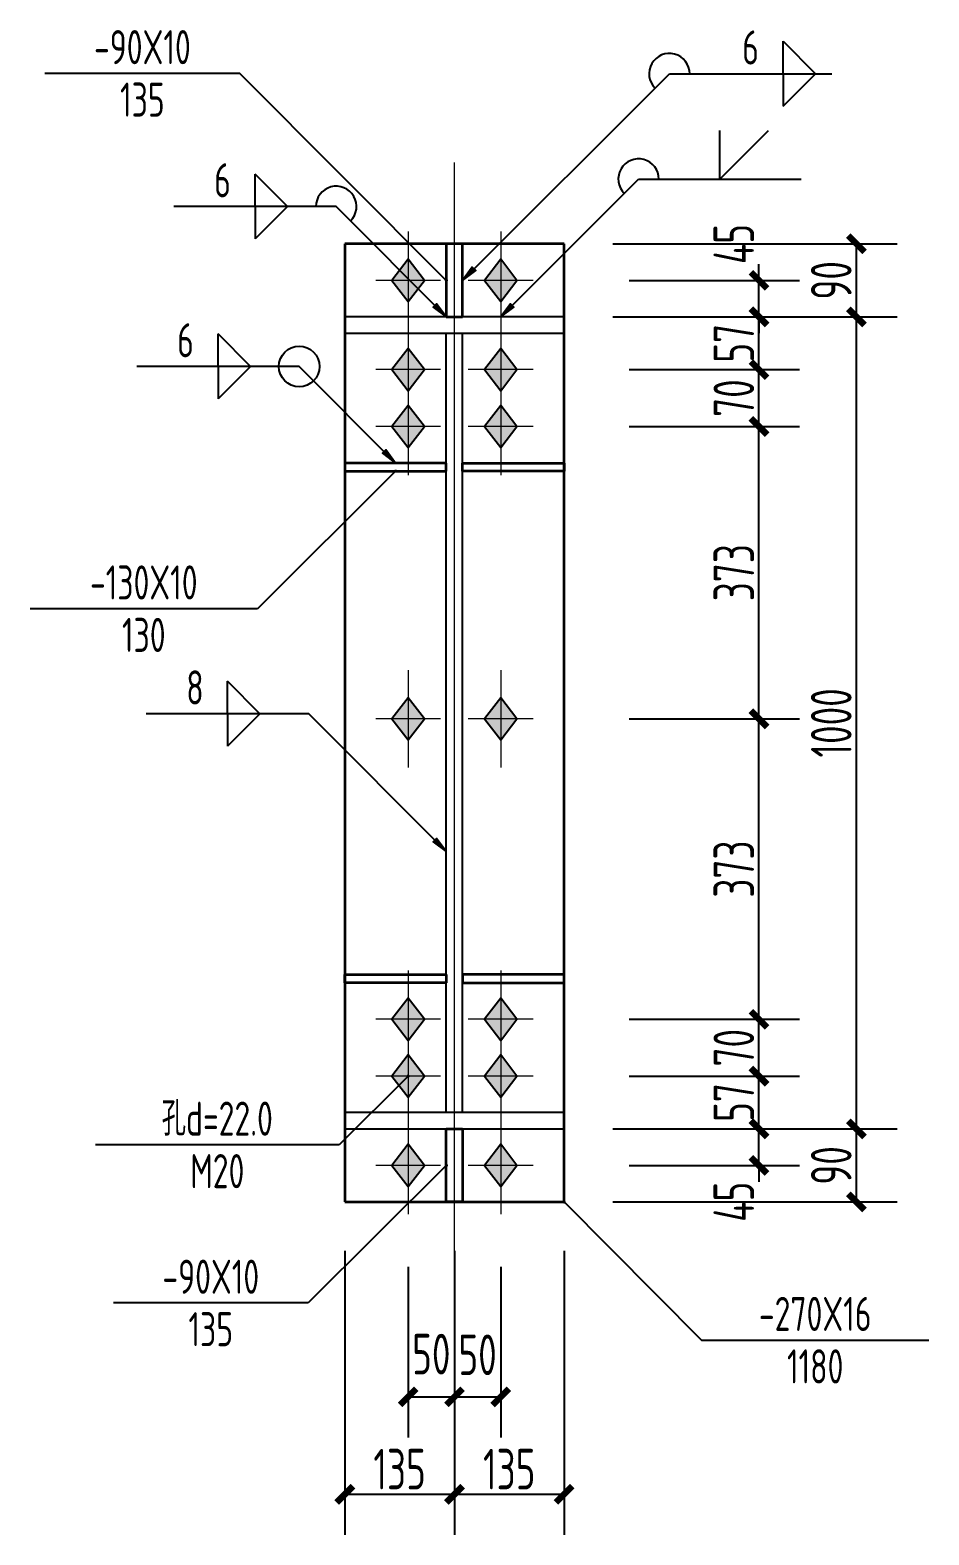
# Model space of a CAD drawing. Extents: x 69728788 to 150676229, y 15322671 to 43663798.
# Drawn here: x 75154514 to 75160048, y 19551606 to 19560872 of the extents above; entities that cross this region are included whole.
import ezdxf
from ezdxf.enums import TextEntityAlignment as Align

# ---------------------------------------------------------------- set-up
doc = ezdxf.new("R2010")
doc.units = 0
doc.header["$LTSCALE"] = 1000
doc.header["$MEASUREMENT"] = 0
doc.linetypes.add('线型6', pattern=[8.75, 5, -1.25, 1.25, -1.25])
doc.layers.get('0').update_dxf_attribs({"linetype": 'CONTINUOUS'})
doc.layers.get('DEFPOINTS').update_dxf_attribs({"linetype": 'CONTINUOUS'})
for name, color, linetype in [('10', 7, 'CONTINUOUS'), ('尺寸标注', 253, 'CONTINUOUS'), ('焊缝标注', 253, 'CONTINUOUS'), ('螺栓孔标注', 253, 'CONTINUOUS'), ('钢板标注', 253, 'CONTINUOUS')]:
    doc.layers.add(name, color=color, linetype=linetype)
doc.layers.add('20', color=2, linetype='CONTINUOUS', lineweight=35)
doc.styles.add('PkpmHz', font='Pkpmeng', dxfattribs={"width": 0.7, "bigfont": 'hztxt'})
doc.dimstyles.new('Pkpm_1.00', dxfattribs={"dimtxt": 250, "dimasz": 100, "dimexe": 250, "dimexo": 0.0625, "dimgap": 30, "dimtad": 1, "dimdec": 0, "dimrnd": 5, "dimzin": 0, "dimdsep": 46, "dimtxsty": 'PkpmHz', "dimblk1": 'ARCHTICK', "dimblk2": 'ARCHTICK', "dimsah": 1, "dimcen": 0.09, "dimadec": 0, "dimazin": 0, "dimtfac": 1, "dimtdec": 0, "dimtmove": 2, "dimatfit": 1, "dimfxl": 1, "dimtolj": 1, "dimtzin": 0, "dimarcsym": 0})

# ---------------------------------------------------------------- blocks, each defined once
blk = doc.blocks.new('_ArchTick')
at = {"color": 0, "linetype": 'ByBlock', "const_width": 0.4}
blk.add_lwpolyline([(-0.5, -0.5), (0.5, 0.5)], dxfattribs=at)
blk = doc.blocks.new('*D564')
at = {"layer": 'DEFPOINTS', "color": 0, "linetype": 'Continuous'}
for p in [(75157801.5, 19559331), (75159001.5, 19559331), (75157801.5, 19559106)]:
    blk.add_point(p, dxfattribs=at)
at = {"layer": '尺寸标注', "color": 0, "linetype": 'Continuous', "lineweight": -2}
for p, q in [((75159001.5, 19559331), (75159001.5, 19559431)), ((75158201.5, 19559331), (75159251.5, 19559331)), ((75159001.5, 19559106), (75159001.5, 19559331)), ((75158201.5, 19559106), (75159251.5, 19559106)), ((75159001.5, 19559106), (75159001.5, 19559006))]:
    blk.add_line(p, q, dxfattribs=at)
at = {"layer": '尺寸标注', "color": 0, "linetype": 'Continuous', "lineweight": -2, "xscale": 100, "yscale": 100, "zscale": 100}
for p, rotation in [((75159001.5, 19559331), 270), ((75159001.5, 19559106), 90)]:
    blk.add_blockref('_ArchTick', p, dxfattribs=dict(at, rotation=rotation))
at = {"layer": '尺寸标注', "color": 0, "linetype": 'Continuous', "insert": (75158846.3, 19559554.6), "char_height": 250, "attachment_point": 5, "rotation": 90, "style": 'PkpmHz'}
blk.add_mtext('\\A1;45', dxfattribs=at)
blk = doc.blocks.new('*D565')
at = {"layer": 'DEFPOINTS', "color": 0, "linetype": 'Continuous'}
for p in [(75157801.5, 19559106), (75159001.5, 19559106), (75157801.5, 19558781)]:
    blk.add_point(p, dxfattribs=at)
at = {"layer": '尺寸标注', "color": 0, "linetype": 'Continuous', "lineweight": -2}
for p, q in [((75158201.5, 19559106), (75159251.5, 19559106)), ((75159001.5, 19558781), (75159001.5, 19559106)), ((75158201.5, 19558781), (75159251.5, 19558781))]:
    blk.add_line(p, q, dxfattribs=at)
at = {"layer": '尺寸标注', "color": 0, "linetype": 'Continuous', "lineweight": -2, "xscale": 100, "yscale": 100, "zscale": 100}
for p, rotation in [((75159001.5, 19559106), 90), ((75159001.5, 19558781), 270)]:
    blk.add_blockref('_ArchTick', p, dxfattribs=dict(at, rotation=rotation))
at = {"layer": '尺寸标注', "color": 0, "linetype": 'Continuous', "insert": (75158846.5, 19558943.5), "char_height": 250, "attachment_point": 5, "rotation": 90, "style": 'PkpmHz'}
blk.add_mtext('\\A1;57', dxfattribs=at)
blk = doc.blocks.new('*D566')
at = {"layer": 'DEFPOINTS', "color": 0, "linetype": 'Continuous'}
for p in [(75157801.5, 19558781), (75159001.5, 19558781), (75157801.5, 19558431)]:
    blk.add_point(p, dxfattribs=at)
at = {"layer": '尺寸标注', "color": 0, "linetype": 'Continuous', "lineweight": -2}
for p, q in [((75158201.5, 19558781), (75159251.5, 19558781)), ((75159001.5, 19558431), (75159001.5, 19558781)), ((75158201.5, 19558431), (75159251.5, 19558431))]:
    blk.add_line(p, q, dxfattribs=at)
at = {"layer": '尺寸标注', "color": 0, "linetype": 'Continuous', "lineweight": -2, "xscale": 100, "yscale": 100, "zscale": 100}
for p, rotation in [((75159001.5, 19558781), 90), ((75159001.5, 19558431), 270)]:
    blk.add_blockref('_ArchTick', p, dxfattribs=dict(at, rotation=rotation))
at = {"layer": '尺寸标注', "color": 0, "linetype": 'Continuous', "insert": (75158846.5, 19558606), "char_height": 250, "attachment_point": 5, "rotation": 90, "style": 'PkpmHz'}
blk.add_mtext('\\A1;70', dxfattribs=at)
blk = doc.blocks.new('*D567')
at = {"layer": 'DEFPOINTS', "color": 0, "linetype": 'Continuous'}
for p in [(75157801.5, 19554106), (75159001.5, 19554106), (75157801.5, 19553881)]:
    blk.add_point(p, dxfattribs=at)
at = {"layer": '尺寸标注', "color": 0, "linetype": 'Continuous', "lineweight": -2}
for p, q in [((75159001.5, 19554106), (75159001.5, 19554206)), ((75158201.5, 19554106), (75159251.5, 19554106)), ((75159001.5, 19553881), (75159001.5, 19554106)), ((75158201.5, 19553881), (75159251.5, 19553881)), ((75159001.5, 19553881), (75159001.5, 19553781))]:
    blk.add_line(p, q, dxfattribs=at)
at = {"layer": '尺寸标注', "color": 0, "linetype": 'Continuous', "lineweight": -2, "xscale": 100, "yscale": 100, "zscale": 100}
for p, rotation in [((75159001.5, 19554106), 270), ((75159001.5, 19553881), 90)]:
    blk.add_blockref('_ArchTick', p, dxfattribs=dict(at, rotation=rotation))
at = {"layer": '尺寸标注', "color": 0, "linetype": 'Continuous', "insert": (75158846.3, 19553657.3), "char_height": 250, "attachment_point": 5, "rotation": 90, "style": 'PkpmHz'}
blk.add_mtext('\\A1;45', dxfattribs=at)
blk = doc.blocks.new('*D568')
at = {"layer": 'DEFPOINTS', "color": 0, "linetype": 'Continuous'}
for p in [(75157801.5, 19554431), (75159001.5, 19554431), (75157801.5, 19554106)]:
    blk.add_point(p, dxfattribs=at)
at = {"layer": '尺寸标注', "color": 0, "linetype": 'Continuous', "lineweight": -2}
for p, q in [((75158201.5, 19554431), (75159251.5, 19554431)), ((75159001.5, 19554106), (75159001.5, 19554431)), ((75158201.5, 19554106), (75159251.5, 19554106))]:
    blk.add_line(p, q, dxfattribs=at)
at = {"layer": '尺寸标注', "color": 0, "linetype": 'Continuous', "lineweight": -2, "xscale": 100, "yscale": 100, "zscale": 100}
for p, rotation in [((75159001.5, 19554431), 90), ((75159001.5, 19554106), 270)]:
    blk.add_blockref('_ArchTick', p, dxfattribs=dict(at, rotation=rotation))
at = {"layer": '尺寸标注', "color": 0, "linetype": 'Continuous', "insert": (75158846.5, 19554268.5), "char_height": 250, "attachment_point": 5, "rotation": 90, "style": 'PkpmHz'}
blk.add_mtext('\\A1;57', dxfattribs=at)
blk = doc.blocks.new('*D569')
at = {"layer": 'DEFPOINTS', "color": 0, "linetype": 'Continuous'}
for p in [(75157801.5, 19554781), (75159001.5, 19554781), (75157801.5, 19554431)]:
    blk.add_point(p, dxfattribs=at)
at = {"layer": '尺寸标注', "color": 0, "linetype": 'Continuous', "lineweight": -2}
for p, q in [((75158201.5, 19554781), (75159251.5, 19554781)), ((75159001.5, 19554431), (75159001.5, 19554781)), ((75158201.5, 19554431), (75159251.5, 19554431))]:
    blk.add_line(p, q, dxfattribs=at)
at = {"layer": '尺寸标注', "color": 0, "linetype": 'Continuous', "lineweight": -2, "xscale": 100, "yscale": 100, "zscale": 100}
for p, rotation in [((75159001.5, 19554781), 90), ((75159001.5, 19554431), 270)]:
    blk.add_blockref('_ArchTick', p, dxfattribs=dict(at, rotation=rotation))
at = {"layer": '尺寸标注', "color": 0, "linetype": 'Continuous', "insert": (75158846.5, 19554606), "char_height": 250, "attachment_point": 5, "rotation": 90, "style": 'PkpmHz'}
blk.add_mtext('\\A1;70', dxfattribs=at)
blk = doc.blocks.new('*D570')
at = {"layer": 'DEFPOINTS', "color": 0, "linetype": 'Continuous'}
for p in [(75157801.5, 19558431), (75159001.5, 19558431), (75157801.5, 19556631)]:
    blk.add_point(p, dxfattribs=at)
at = {"layer": '尺寸标注', "color": 0, "linetype": 'Continuous', "lineweight": -2}
for p, q in [((75158201.5, 19558431), (75159251.5, 19558431)), ((75159001.5, 19556631), (75159001.5, 19558431)), ((75158201.5, 19556631), (75159251.5, 19556631))]:
    blk.add_line(p, q, dxfattribs=at)
at = {"layer": '尺寸标注', "color": 0, "linetype": 'Continuous', "lineweight": -2, "xscale": 100, "yscale": 100, "zscale": 100}
for p, rotation in [((75159001.5, 19558431), 90), ((75159001.5, 19556631), 270)]:
    blk.add_blockref('_ArchTick', p, dxfattribs=dict(at, rotation=rotation))
at = {"layer": '尺寸标注', "color": 0, "linetype": 'Continuous', "insert": (75158846.5, 19557531), "char_height": 250, "attachment_point": 5, "rotation": 90, "style": 'PkpmHz'}
blk.add_mtext('\\A1;373', dxfattribs=at)
blk = doc.blocks.new('*D571')
at = {"layer": 'DEFPOINTS', "color": 0, "linetype": 'Continuous'}
for p in [(75157801.5, 19556631), (75159001.5, 19556631), (75157801.5, 19554781)]:
    blk.add_point(p, dxfattribs=at)
at = {"layer": '尺寸标注', "color": 0, "linetype": 'Continuous', "lineweight": -2}
for p, q in [((75158201.5, 19556631), (75159251.5, 19556631)), ((75159001.5, 19554781), (75159001.5, 19556631)), ((75158201.5, 19554781), (75159251.5, 19554781))]:
    blk.add_line(p, q, dxfattribs=at)
at = {"layer": '尺寸标注', "color": 0, "linetype": 'Continuous', "lineweight": -2, "xscale": 100, "yscale": 100, "zscale": 100}
for p, rotation in [((75159001.5, 19556631), 90), ((75159001.5, 19554781), 270)]:
    blk.add_blockref('_ArchTick', p, dxfattribs=dict(at, rotation=rotation))
at = {"layer": '尺寸标注', "color": 0, "linetype": 'Continuous', "insert": (75158846.5, 19555706), "char_height": 250, "attachment_point": 5, "rotation": 90, "style": 'PkpmHz'}
blk.add_mtext('\\A1;373', dxfattribs=at)
blk = doc.blocks.new('*D572')
at = {"layer": 'DEFPOINTS', "color": 0, "linetype": 'Continuous'}
for p in [(75156841.5, 19553656), (75157126.5, 19553656), (75157126.5, 19552456)]:
    blk.add_point(p, dxfattribs=at)
at = {"layer": '尺寸标注', "color": 0, "linetype": 'Continuous', "lineweight": -2}
for p, q in [((75156841.5, 19553256), (75156841.5, 19552206)), ((75157126.5, 19553256), (75157126.5, 19552206)), ((75156841.5, 19552456), (75157126.5, 19552456))]:
    blk.add_line(p, q, dxfattribs=at)
at = {"layer": '尺寸标注', "color": 0, "linetype": 'Continuous', "lineweight": -2, "xscale": 100, "yscale": 100, "zscale": 100, "rotation": 180}
blk.add_blockref('_ArchTick', (75156841.5, 19552456), dxfattribs=at)
at = {"layer": '尺寸标注', "color": 0, "linetype": 'Continuous', "lineweight": -2, "xscale": 100, "yscale": 100, "zscale": 100}
blk.add_blockref('_ArchTick', (75157126.5, 19552456), dxfattribs=at)
at = {"layer": '尺寸标注', "color": 0, "linetype": 'Continuous', "insert": (75156984, 19552719.2), "char_height": 250, "attachment_point": 5, "style": 'PkpmHz'}
blk.add_mtext('\\A1;50', dxfattribs=at)
blk = doc.blocks.new('*D573')
at = {"layer": 'DEFPOINTS', "color": 0, "linetype": 'Continuous'}
for p in [(75157126.5, 19553656), (75157411.5, 19553656), (75157411.5, 19552456)]:
    blk.add_point(p, dxfattribs=at)
at = {"layer": '尺寸标注', "color": 0, "linetype": 'Continuous', "lineweight": -2}
for p, q in [((75157126.5, 19553256), (75157126.5, 19552206)), ((75157411.5, 19553256), (75157411.5, 19552206)), ((75157126.5, 19552456), (75157411.5, 19552456))]:
    blk.add_line(p, q, dxfattribs=at)
at = {"layer": '尺寸标注', "color": 0, "linetype": 'Continuous', "lineweight": -2, "xscale": 100, "yscale": 100, "zscale": 100, "rotation": 180}
blk.add_blockref('_ArchTick', (75157126.5, 19552456), dxfattribs=at)
at = {"layer": '尺寸标注', "color": 0, "linetype": 'Continuous', "lineweight": -2, "xscale": 100, "yscale": 100, "zscale": 100}
blk.add_blockref('_ArchTick', (75157411.5, 19552456), dxfattribs=at)
at = {"layer": '尺寸标注', "color": 0, "linetype": 'Continuous', "insert": (75157269, 19552714.9), "char_height": 250, "attachment_point": 5, "style": 'PkpmHz'}
blk.add_mtext('\\A1;50', dxfattribs=at)
blk = doc.blocks.new('*D574')
at = {"layer": 'DEFPOINTS', "color": 0, "linetype": 'Continuous'}
for p in [(75156451.5, 19553656), (75157126.5, 19553656), (75157126.5, 19551856)]:
    blk.add_point(p, dxfattribs=at)
at = {"layer": '尺寸标注', "color": 0, "linetype": 'Continuous', "lineweight": -2}
for p, q in [((75156451.5, 19553356), (75156451.5, 19551606)), ((75157126.5, 19553356), (75157126.5, 19551606)), ((75156451.5, 19551856), (75157126.5, 19551856))]:
    blk.add_line(p, q, dxfattribs=at)
at = {"layer": '尺寸标注', "color": 0, "linetype": 'Continuous', "lineweight": -2, "xscale": 100, "yscale": 100, "zscale": 100, "rotation": 180}
blk.add_blockref('_ArchTick', (75156451.5, 19551856), dxfattribs=at)
at = {"layer": '尺寸标注', "color": 0, "linetype": 'Continuous', "lineweight": -2, "xscale": 100, "yscale": 100, "zscale": 100}
blk.add_blockref('_ArchTick', (75157126.5, 19551856), dxfattribs=at)
at = {"layer": '尺寸标注', "color": 0, "linetype": 'Continuous', "insert": (75156789, 19552011), "char_height": 250, "attachment_point": 5, "style": 'PkpmHz'}
blk.add_mtext('\\A1;135', dxfattribs=at)
blk = doc.blocks.new('*D575')
at = {"layer": 'DEFPOINTS', "color": 0, "linetype": 'Continuous'}
for p in [(75157126.5, 19553656), (75157801.5, 19553656), (75157801.5, 19551856)]:
    blk.add_point(p, dxfattribs=at)
at = {"layer": '尺寸标注', "color": 0, "linetype": 'Continuous', "lineweight": -2}
for p, q in [((75157126.5, 19553356), (75157126.5, 19551606)), ((75157801.5, 19553356), (75157801.5, 19551606)), ((75157126.5, 19551856), (75157801.5, 19551856))]:
    blk.add_line(p, q, dxfattribs=at)
at = {"layer": '尺寸标注', "color": 0, "linetype": 'Continuous', "lineweight": -2, "xscale": 100, "yscale": 100, "zscale": 100, "rotation": 180}
blk.add_blockref('_ArchTick', (75157126.5, 19551856), dxfattribs=at)
at = {"layer": '尺寸标注', "color": 0, "linetype": 'Continuous', "lineweight": -2, "xscale": 100, "yscale": 100, "zscale": 100}
blk.add_blockref('_ArchTick', (75157801.5, 19551856), dxfattribs=at)
at = {"layer": '尺寸标注', "color": 0, "linetype": 'Continuous', "insert": (75157464, 19552011), "char_height": 250, "attachment_point": 5, "style": 'PkpmHz'}
blk.add_mtext('\\A1;135', dxfattribs=at)
blk = doc.blocks.new('*D576')
at = {"layer": 'DEFPOINTS', "color": 0, "linetype": 'Continuous'}
for p in [(75157801.5, 19554106), (75159601.5, 19554106), (75157801.5, 19553656)]:
    blk.add_point(p, dxfattribs=at)
at = {"layer": '尺寸标注', "color": 0, "linetype": 'Continuous', "lineweight": -2}
for p, q in [((75158101.5, 19554106), (75159851.5, 19554106)), ((75159601.5, 19553656), (75159601.5, 19554106)), ((75158101.5, 19553656), (75159851.5, 19553656))]:
    blk.add_line(p, q, dxfattribs=at)
at = {"layer": '尺寸标注', "color": 0, "linetype": 'Continuous', "lineweight": -2, "xscale": 100, "yscale": 100, "zscale": 100}
for p, rotation in [((75159601.5, 19554106), 90), ((75159601.5, 19553656), 270)]:
    blk.add_blockref('_ArchTick', p, dxfattribs=dict(at, rotation=rotation))
at = {"layer": '尺寸标注', "color": 0, "linetype": 'Continuous', "insert": (75159446.5, 19553881), "char_height": 250, "attachment_point": 5, "rotation": 90, "style": 'PkpmHz'}
blk.add_mtext('\\A1;90', dxfattribs=at)
blk = doc.blocks.new('*D577')
at = {"layer": 'DEFPOINTS', "color": 0, "linetype": 'Continuous'}
for p in [(75157801.5, 19559106), (75159601.5, 19559106), (75157801.5, 19554106)]:
    blk.add_point(p, dxfattribs=at)
at = {"layer": '尺寸标注', "color": 0, "linetype": 'Continuous', "lineweight": -2}
for p, q in [((75158101.5, 19559106), (75159851.5, 19559106)), ((75159601.5, 19554106), (75159601.5, 19559106)), ((75158101.5, 19554106), (75159851.5, 19554106))]:
    blk.add_line(p, q, dxfattribs=at)
at = {"layer": '尺寸标注', "color": 0, "linetype": 'Continuous', "lineweight": -2, "xscale": 100, "yscale": 100, "zscale": 100}
for p, rotation in [((75159601.5, 19559106), 90), ((75159601.5, 19554106), 270)]:
    blk.add_blockref('_ArchTick', p, dxfattribs=dict(at, rotation=rotation))
at = {"layer": '尺寸标注', "color": 0, "linetype": 'Continuous', "insert": (75159446.5, 19556606), "char_height": 250, "attachment_point": 5, "rotation": 90, "style": 'PkpmHz'}
blk.add_mtext('\\A1;1000', dxfattribs=at)
blk = doc.blocks.new('*D578')
at = {"layer": 'DEFPOINTS', "color": 0, "linetype": 'Continuous'}
for p in [(75157801.5, 19559556), (75159601.5, 19559556), (75157801.5, 19559106)]:
    blk.add_point(p, dxfattribs=at)
at = {"layer": '尺寸标注', "color": 0, "linetype": 'Continuous', "lineweight": -2}
for p, q in [((75158101.5, 19559556), (75159851.5, 19559556)), ((75159601.5, 19559106), (75159601.5, 19559556)), ((75158101.5, 19559106), (75159851.5, 19559106))]:
    blk.add_line(p, q, dxfattribs=at)
at = {"layer": '尺寸标注', "color": 0, "linetype": 'Continuous', "lineweight": -2, "xscale": 100, "yscale": 100, "zscale": 100}
for p, rotation in [((75159601.5, 19559556), 90), ((75159601.5, 19559106), 270)]:
    blk.add_blockref('_ArchTick', p, dxfattribs=dict(at, rotation=rotation))
at = {"layer": '尺寸标注', "color": 0, "linetype": 'Continuous', "insert": (75159446.5, 19559331), "char_height": 250, "attachment_point": 5, "rotation": 90, "style": 'PkpmHz'}
blk.add_mtext('\\A1;90', dxfattribs=at)

msp = doc.modelspace()

# ---------------------------------------------------------------- hatches: boundary and pattern name
at = {"layer": '10'}
for points in [[(75156841.5, 19559461), (75156741.5, 19559331), (75156841.5, 19559201), (75156941.5, 19559331)], [(75157411.5, 19559461), (75157311.5, 19559331), (75157411.5, 19559201), (75157511.5, 19559331)], [(75156841.5, 19558911), (75156741.5, 19558781), (75156841.5, 19558651), (75156941.5, 19558781)], [(75157411.5, 19558911), (75157311.5, 19558781), (75157411.5, 19558651), (75157511.5, 19558781)], [(75156841.5, 19558561), (75156741.5, 19558431), (75156841.5, 19558301), (75156941.5, 19558431)], [(75157411.5, 19558561), (75157311.5, 19558431), (75157411.5, 19558301), (75157511.5, 19558431)], [(75156841.5, 19556761), (75156741.5, 19556631), (75156841.5, 19556501), (75156941.5, 19556631)], [(75157411.5, 19556761), (75157311.5, 19556631), (75157411.5, 19556501), (75157511.5, 19556631)], [(75156841.5, 19554911), (75156741.5, 19554781), (75156841.5, 19554651), (75156941.5, 19554781)], [(75157411.5, 19554911), (75157311.5, 19554781), (75157411.5, 19554651), (75157511.5, 19554781)], [(75156841.5, 19554561), (75156741.5, 19554431), (75156841.5, 19554301), (75156941.5, 19554431)], [(75157411.5, 19554561), (75157311.5, 19554431), (75157411.5, 19554301), (75157511.5, 19554431)], [(75156841.5, 19554011), (75156741.5, 19553881), (75156841.5, 19553751), (75156941.5, 19553881)], [(75157411.5, 19554011), (75157311.5, 19553881), (75157411.5, 19553751), (75157511.5, 19553881)]]:
    msp.add_hatch(color=1, dxfattribs=at).paths.add_polyline_path(points)
at = {"layer": '焊缝标注'}
for points in [[(75157176.5, 19559331), (75157257.8, 19559391), (75157236.6, 19559412.3)], [(75157076.5, 19559106), (75157016.5, 19559187.3), (75156995.3, 19559166.2)], [(75157411.5, 19559106), (75157492.8, 19559166), (75157471.6, 19559187.3)], [(75156764, 19558206), (75156704, 19558287.3), (75156682.8, 19558266.2)], [(75157076.5, 19555813.1), (75157016.5, 19555894.5), (75156995.3, 19555873.3)]]:
    msp.add_hatch(color=256, dxfattribs=at).paths.add_polyline_path(points)

# ---------------------------------------------------------------- linework, layer by layer
at = {"layer": '10', "linetype": '线型6', "lineweight": 18, "ltscale": 100}
msp.add_line((75157126.5, 19553156), (75157126.5, 19560056), dxfattribs=at)
at = {"layer": '10', "color": 9, "lineweight": 18, "ltscale": 100}
for p, q in [((75156841.5, 19559631), (75156841.5, 19559031)), ((75157411.5, 19559631), (75157411.5, 19559031)), ((75157041.5, 19559331), (75156641.5, 19559331)), ((75157611.5, 19559331), (75157211.5, 19559331)), ((75156841.5, 19559081), (75156841.5, 19558481)), ((75157411.5, 19559081), (75157411.5, 19558481)), ((75157041.5, 19558781), (75156641.5, 19558781)), ((75156841.5, 19558731), (75156841.5, 19558131)), ((75157611.5, 19558781), (75157211.5, 19558781)), ((75157411.5, 19558731), (75157411.5, 19558131)), ((75157041.5, 19558431), (75156641.5, 19558431)), ((75157611.5, 19558431), (75157211.5, 19558431)), ((75156841.5, 19556931), (75156841.5, 19556331)), ((75157411.5, 19556931), (75157411.5, 19556331)), ((75157041.5, 19556631), (75156641.5, 19556631)), ((75157611.5, 19556631), (75157211.5, 19556631)), ((75156841.5, 19555081), (75156841.5, 19554481)), ((75157411.5, 19555081), (75157411.5, 19554481)), ((75157041.5, 19554781), (75156641.5, 19554781)), ((75156841.5, 19554731), (75156841.5, 19554131)), ((75157611.5, 19554781), (75157211.5, 19554781)), ((75157411.5, 19554731), (75157411.5, 19554131)), ((75157041.5, 19554431), (75156641.5, 19554431)), ((75157611.5, 19554431), (75157211.5, 19554431)), ((75156841.5, 19554181), (75156841.5, 19553581)), ((75157411.5, 19554181), (75157411.5, 19553581)), ((75157041.5, 19553881), (75156641.5, 19553881)), ((75157611.5, 19553881), (75157211.5, 19553881))]:
    msp.add_line(p, q, dxfattribs=at)
at = {"layer": '10', "color": 3, "ltscale": 100}
for p, q in [((75157801.5, 19559106), (75156451.5, 19559106)), ((75156451.5, 19559106), (75156451.5, 19559006)), ((75157801.5, 19559006), (75157801.5, 19559106)), ((75156451.5, 19559006), (75157801.5, 19559006)), ((75157076.5, 19554206), (75157076.5, 19559006)), ((75157176.5, 19554206), (75157176.5, 19559006)), ((75157801.5, 19554206), (75156451.5, 19554206)), ((75156451.5, 19554206), (75156451.5, 19554106)), ((75157801.5, 19554106), (75157801.5, 19554206)), ((75156451.5, 19554106), (75157801.5, 19554106))]:
    msp.add_line(p, q, dxfattribs=at)
at = {"layer": '10', "color": 1, "linetype": 'Continuous'}
for points in [[(75156841.5, 19559461), (75156741.5, 19559331), (75156841.5, 19559201), (75156941.5, 19559331)], [(75157411.5, 19559461), (75157311.5, 19559331), (75157411.5, 19559201), (75157511.5, 19559331)], [(75156841.5, 19558911), (75156741.5, 19558781), (75156841.5, 19558651), (75156941.5, 19558781)], [(75157411.5, 19558911), (75157311.5, 19558781), (75157411.5, 19558651), (75157511.5, 19558781)], [(75156841.5, 19558561), (75156741.5, 19558431), (75156841.5, 19558301), (75156941.5, 19558431)], [(75157411.5, 19558561), (75157311.5, 19558431), (75157411.5, 19558301), (75157511.5, 19558431)], [(75156841.5, 19556761), (75156741.5, 19556631), (75156841.5, 19556501), (75156941.5, 19556631)], [(75157411.5, 19556761), (75157311.5, 19556631), (75157411.5, 19556501), (75157511.5, 19556631)], [(75156841.5, 19554911), (75156741.5, 19554781), (75156841.5, 19554651), (75156941.5, 19554781)], [(75157411.5, 19554911), (75157311.5, 19554781), (75157411.5, 19554651), (75157511.5, 19554781)], [(75156841.5, 19554561), (75156741.5, 19554431), (75156841.5, 19554301), (75156941.5, 19554431)], [(75157411.5, 19554561), (75157311.5, 19554431), (75157411.5, 19554301), (75157511.5, 19554431)], [(75156841.5, 19554011), (75156741.5, 19553881), (75156841.5, 19553751), (75156941.5, 19553881)], [(75157411.5, 19554011), (75157311.5, 19553881), (75157411.5, 19553751), (75157511.5, 19553881)]]:
    msp.add_lwpolyline(points, close=True, dxfattribs=at)
at = {"layer": '20', "ltscale": 100}
for p, q in [((75157801.5, 19559556), (75156451.5, 19559556)), ((75156451.5, 19559556), (75156451.5, 19553656)), ((75157176.5, 19559556), (75157076.5, 19559556)), ((75157076.5, 19559556), (75157076.5, 19559106)), ((75157176.5, 19559106), (75157176.5, 19559556)), ((75157801.5, 19553656), (75157801.5, 19559556)), ((75157076.5, 19559106), (75157176.5, 19559106)), ((75157076.5, 19558206), (75156451.5, 19558206)), ((75156451.5, 19558206), (75156451.5, 19558156)), ((75156451.5, 19558156), (75157076.5, 19558156)), ((75157076.5, 19558156), (75157076.5, 19558206)), ((75157176.5, 19558206), (75157801.5, 19558206)), ((75157176.5, 19558156), (75157176.5, 19558206)), ((75157801.5, 19558156), (75157176.5, 19558156)), ((75157801.5, 19558206), (75157801.5, 19558156)), ((75156451.5, 19555006), (75156451.5, 19555056)), ((75156451.5, 19555056), (75157076.5, 19555056)), ((75157076.5, 19555006), (75156451.5, 19555006)), ((75157076.5, 19555056), (75157076.5, 19555006)), ((75157801.5, 19555056), (75157176.5, 19555056)), ((75157176.5, 19555056), (75157176.5, 19555006)), ((75157176.5, 19555006), (75157801.5, 19555006)), ((75157801.5, 19555006), (75157801.5, 19555056)), ((75157076.5, 19554106), (75157176.5, 19554106)), ((75157076.5, 19553656), (75157076.5, 19554106)), ((75157176.5, 19554106), (75157176.5, 19553656)), ((75156451.5, 19553656), (75157801.5, 19553656)), ((75157176.5, 19553656), (75157076.5, 19553656))]:
    msp.add_line(p, q, dxfattribs=at)
at = {"layer": '焊缝标注', "ltscale": 100}
for p, q in [((75159149.8, 19560803.2), (75159349.8, 19560603.2)), ((75159149.8, 19560603.2), (75159149.8, 19560803.2)), ((75157176.5, 19559331), (75158449.8, 19560603.2)), ((75158449.8, 19560603.2), (75159449.8, 19560603.2)), ((75159149.8, 19560403.2), (75159349.8, 19560603.2)), ((75159149.8, 19560603.2), (75159149.8, 19560403.2)), ((75158760.4, 19559954.1), (75158760.4, 19560254.1)), ((75158760.4, 19559954.1), (75159060.4, 19560254.1)), ((75156098.5, 19559785.6), (75155898.5, 19559985.6)), ((75155898.5, 19559785.6), (75155898.5, 19559985.6)), ((75157411.5, 19559106), (75158260.4, 19559954.1)), ((75158260.4, 19559954.1), (75159260.4, 19559954.1)), ((75156398.5, 19559785.6), (75155398.5, 19559785.6)), ((75156098.5, 19559785.6), (75155898.5, 19559585.6)), ((75155898.5, 19559785.6), (75155898.5, 19559585.6)), ((75157076.5, 19559106), (75156398.5, 19559785.6)), ((75155870.7, 19558800.6), (75155670.7, 19559000.6)), ((75155670.7, 19558800.6), (75155670.7, 19559000.6)), ((75156170.7, 19558800.6), (75155170.7, 19558800.6)), ((75155870.7, 19558800.6), (75155670.7, 19558600.6)), ((75155670.7, 19558800.6), (75155670.7, 19558600.6)), ((75156764, 19558206), (75156170.7, 19558800.6)), ((75155929, 19556662.6), (75155729, 19556862.6)), ((75155729, 19556662.6), (75155729, 19556862.6)), ((75156229, 19556662.6), (75155229, 19556662.6)), ((75155929, 19556662.6), (75155729, 19556462.6)), ((75155729, 19556662.6), (75155729, 19556462.6)), ((75157076.5, 19555813.1), (75156229, 19556662.6))]:
    msp.add_line(p, q, dxfattribs=at)
at = {"layer": '焊缝标注', "linetype": 'Continuous'}
for points in [[(75157176.5, 19559331), (75157257.8, 19559391), (75157236.6, 19559412.3)], [(75157076.5, 19559106), (75157016.5, 19559187.3), (75156995.3, 19559166.2)], [(75157411.5, 19559106), (75157492.8, 19559166), (75157471.6, 19559187.3)], [(75156764, 19558206), (75156704, 19558287.3), (75156682.8, 19558266.2)], [(75157076.5, 19555813.1), (75157016.5, 19555894.5), (75156995.3, 19555873.3)]]:
    msp.add_lwpolyline(points, close=True, dxfattribs=at)
at = {"layer": '焊缝标注', "ltscale": 100}
msp.add_circle((75156170.7, 19558800.6), 125, dxfattribs=at)
for centre, start, end in [((75158449.8, 19560603.2), 0, 224.97719), ((75158260.4, 19559954.1), 0, 224.97719), ((75156398.5, 19559785.6), 314.93155, 180)]:
    msp.add_arc(centre, 125, start, end, dxfattribs=at)
at = {"layer": '螺栓孔标注', "ltscale": 100}
for p, q in [((75156841.5, 19554431), (75156416.4, 19554007.5)), ((75156416.4, 19554007.5), (75154916.4, 19554007.5))]:
    msp.add_line(p, q, dxfattribs=at)
at = {"layer": '螺栓孔标注', "ltscale": 100, "const_width": 10}
msp.add_lwpolyline([(75156846.5, 19554431, 1), (75156836.5, 19554431, 1)], format="xyb", close=True, dxfattribs=at)
at = {"layer": '钢板标注', "ltscale": 100}
for p, q in [((75155805.2, 19560605.3), (75154605.2, 19560605.3)), ((75157076.5, 19559331), (75155805.2, 19560605.3)), ((75156764, 19558156), (75155913.8, 19557309.1)), ((75155913.8, 19557309.1), (75154513.8, 19557309.1)), ((75157076.5, 19553881), (75156226.3, 19553034.1)), ((75157801.5, 19553656), (75158647.7, 19552805.1)), ((75156226.3, 19553034.1), (75155026.3, 19553034.1)), ((75158647.7, 19552805.1), (75160047.7, 19552805.1))]:
    msp.add_line(p, q, dxfattribs=at)
at = {"layer": '钢板标注', "ltscale": 100, "const_width": 10}
for points in [[(75157081.5, 19559331, 1), (75157071.5, 19559331, 1)], [(75156769, 19558156, 1), (75156759, 19558156, 1)], [(75157081.5, 19553881, 1), (75157071.5, 19553881, 1)], [(75157806.5, 19553656, 1), (75157796.5, 19553656, 1)]]:
    msp.add_lwpolyline(points, format="xyb", close=True, dxfattribs=at)

# ---------------------------------------------------------------- texts
at = {"layer": '焊缝标注', "style": 'PkpmHz', "width": 0.71}
for s, p in [('6', (75158949.8, 19560659.9)), ('6', (75155698.5, 19559842.2)), ('6', (75155470.7, 19558857.3)), ('8', (75155529, 19556719.2))]:
    msp.add_text(s, height=210, dxfattribs=at).set_placement(p, align=Align.CENTER)
at = {"layer": '螺栓孔标注', "style": 'PkpmHz', "width": 0.71}
msp.add_text('孔d=22.0', height=210, dxfattribs=at).set_placement((75155666.4, 19554064.2), align=Align.CENTER)
msp.add_text('M20', height=210, dxfattribs=at).set_placement((75155666.4, 19553950.9), align=Align.TOP_CENTER)
at = {"layer": '钢板标注', "style": 'PkpmHz', "width": 0.71}
for s, p in [('-90X10', (75155205.2, 19560661.9)), ('-130X10', (75155213.8, 19557365.7)), ('-90X10', (75155626.3, 19553090.7)), ('-270X16', (75159347.7, 19552861.7))]:
    msp.add_text(s, height=210, dxfattribs=at).set_placement(p, align=Align.CENTER)
for s, p in [('135', (75155205.2, 19560548.7)), ('130', (75155213.8, 19557252.5)), ('135', (75155626.3, 19552977.5)), ('1180', (75159347.7, 19552748.5))]:
    msp.add_text(s, height=210, dxfattribs=at).set_placement(p, align=Align.TOP_CENTER)

# ---------------------------------------------------------------- dimensions: what is measured, and where the dimension line sits
at = {"layer": '尺寸标注', "linetype": 'Continuous'}
for base, p1, p2, picture, middle in [((75159001.5, 19559331), (75157801.5, 19559106), (75157801.5, 19559331), '*D564', (75158846.3, 19559554.6)), ((75159001.5, 19554106), (75157801.5, 19553881), (75157801.5, 19554106), '*D567', (75158846.3, 19553657.3))]:
    dim = msp.add_linear_dim(base=base, p1=p1, p2=p2, angle=90, text='45', dimstyle='Pkpm_1.00', override={"dimexo": 400, "dimtih": 0, "dimtoh": 0}, dxfattribs=at)
    dim.commit()
    dim.dimension.update_dxf_attribs({"geometry": picture, "text_midpoint": middle, "dimtype": 160})
for base, p1, p2, text, override, picture, middle in [((75159601.5, 19559556), (75157801.5, 19559106), (75157801.5, 19559556), '90', {"dimexo": 300, "dimtih": 0, "dimtoh": 0}, '*D578', (75159446.5, 19559331)), ((75159001.5, 19559106), (75157801.5, 19558781), (75157801.5, 19559106), '57', {"dimexo": 400, "dimtih": 0, "dimtoh": 0}, '*D565', (75158846.5, 19558943.5)), ((75159601.5, 19559106), (75157801.5, 19554106), (75157801.5, 19559106), '1000', {"dimexo": 300, "dimtih": 0, "dimtoh": 0}, '*D577', (75159446.5, 19556606)), ((75159001.5, 19558781), (75157801.5, 19558431), (75157801.5, 19558781), '70', {"dimexo": 400, "dimtih": 0, "dimtoh": 0}, '*D566', (75158846.5, 19558606)), ((75159001.5, 19558431), (75157801.5, 19556631), (75157801.5, 19558431), '373', {"dimexo": 400, "dimtih": 0, "dimtoh": 0}, '*D570', (75158846.5, 19557531)), ((75159001.5, 19556631), (75157801.5, 19554781), (75157801.5, 19556631), '373', {"dimexo": 400, "dimtih": 0, "dimtoh": 0}, '*D571', (75158846.5, 19555706)), ((75159001.5, 19554781), (75157801.5, 19554431), (75157801.5, 19554781), '70', {"dimexo": 400, "dimtih": 0, "dimtoh": 0}, '*D569', (75158846.5, 19554606)), ((75159001.5, 19554431), (75157801.5, 19554106), (75157801.5, 19554431), '57', {"dimexo": 400, "dimtih": 0, "dimtoh": 0}, '*D568', (75158846.5, 19554268.5)), ((75159601.5, 19554106), (75157801.5, 19553656), (75157801.5, 19554106), '90', {"dimexo": 300, "dimtih": 0, "dimtoh": 0}, '*D576', (75159446.5, 19553881))]:
    dim = msp.add_linear_dim(base=base, p1=p1, p2=p2, angle=90, text=text, dimstyle='Pkpm_1.00', override=override, dxfattribs=at)
    dim.commit()
    dim.dimension.update_dxf_attribs({"geometry": picture, "text_midpoint": middle})
for base, p1, p2, picture, middle in [((75157126.5, 19551856), (75156451.5, 19553656), (75157126.5, 19553656), '*D574', (75156789, 19552011)), ((75157801.5, 19551856), (75157126.5, 19553656), (75157801.5, 19553656), '*D575', (75157464, 19552011))]:
    dim = msp.add_linear_dim(base=base, p1=p1, p2=p2, text='135', dimstyle='Pkpm_1.00', override={"dimexo": 300, "dimtih": 0, "dimtoh": 0}, dxfattribs=at)
    dim.commit()
    dim.dimension.update_dxf_attribs({"geometry": picture, "text_midpoint": middle})
for base, p1, p2, picture, middle in [((75157126.5, 19552456), (75156841.5, 19553656), (75157126.5, 19553656), '*D572', (75156984, 19552719.2)), ((75157411.5, 19552456), (75157126.5, 19553656), (75157411.5, 19553656), '*D573', (75157269, 19552714.9))]:
    dim = msp.add_linear_dim(base=base, p1=p1, p2=p2, text='50', dimstyle='Pkpm_1.00', override={"dimexo": 400, "dimtih": 0, "dimtoh": 0}, dxfattribs=at)
    dim.commit()
    dim.dimension.update_dxf_attribs({"geometry": picture, "text_midpoint": middle, "dimtype": 160})

doc.saveas('drawing.dxf')
